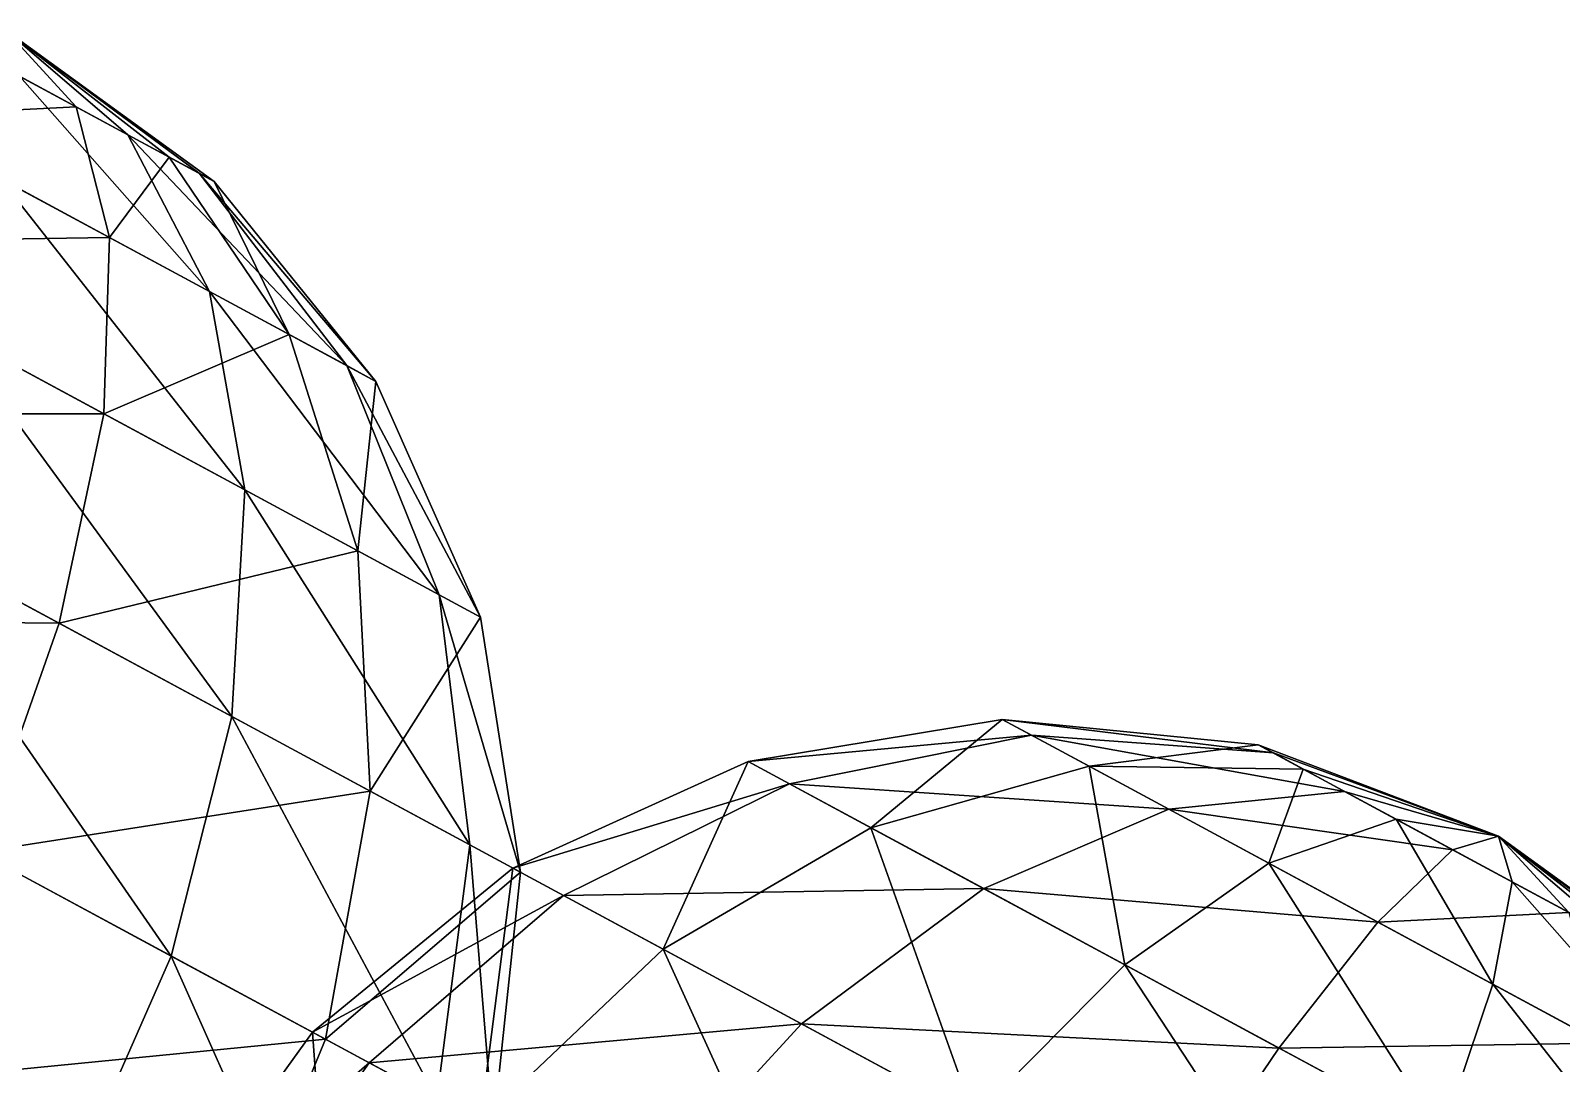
# Model space of a CAD drawing. Header units: metres. Extents: x -386 to 289, y -317 to 299.
# Drawn here: x -200.11 to -153.85, y 8.11 to 39.31 of the extents above; entities that cross this region are included whole.
import ezdxf

# ---------------------------------------------------------------- set-up
doc = ezdxf.new("R2010")
doc.units = ezdxf.units.M

msp = doc.modelspace()

# ---------------------------------------------------------------- linework, layer by layer
for points in [[(-198.73233, 37.00585, -575.5184), (-204.50241, 36.713768, -583.21), (-202.23985, 38.89841, -576.0378), (-202.23975, 38.89851, -576.03766)], [(-200.85365, 39.311993, -568.34094), (-198.73233, 37.00585, -575.5184), (-202.23985, 38.89841, -576.0378), (-202.23975, 38.89851, -576.03766)], [(-200.85365, 39.311993, -568.34094), (-200.43828, 37.926327, -560.6441), (-197.17212, 36.164, -562.1871), (-197.17201, 36.1641, -562.18695)], [(-200.85365, 39.311993, -568.34094), (-197.17212, 36.164, -562.1871), (-195.02249, 35.004128, -565.37897), (-195.02238, 35.004227, -565.37885)], [(-200.85365, 39.311993, -568.34094), (-195.02249, 35.004128, -565.37897), (-194.56538, 34.757484, -569.3645), (-194.56528, 34.757584, -569.3644)], [(-200.85365, 39.311993, -568.34094), (-194.56538, 34.757484, -569.3645), (-195.92328, 35.49017, -573.07574), (-195.92317, 35.49027, -573.0756)], [(-200.85365, 39.311993, -568.34094), (-195.92328, 35.49017, -573.07574), (-198.73233, 37.00585, -575.5184), (-198.73222, 37.00595, -575.51825)], [(-200.43828, 37.926327, -560.6441), (-201.02202, 34.835846, -553.47186), (-194.71228, 31.431301, -556.4526), (-194.71217, 31.4314, -556.45245)], [(-200.43828, 37.926327, -560.6441), (-194.71228, 31.431301, -556.4526), (-197.17212, 36.164, -562.1871), (-197.17201, 36.1641, -562.18695)], [(-197.7264, 33.05763, -582.20667), (-207.48714, 32.906944, -589.369), (-204.50241, 36.713768, -583.21), (-204.5023, 36.713867, -583.2099)], [(-198.73233, 37.00585, -575.5184), (-197.7264, 33.05763, -582.20667), (-204.50241, 36.713768, -583.21), (-204.5023, 36.713867, -583.2099)], [(-195.92328, 35.49017, -573.07574), (-197.7264, 33.05763, -582.20667), (-198.73233, 37.00585, -575.5184), (-198.73222, 37.00595, -575.51825)], [(-197.17212, 36.164, -562.1871), (-194.71228, 31.431301, -556.4526), (-190.55952, 29.190594, -562.61884), (-190.55942, 29.190693, -562.6187)], [(-197.17212, 36.164, -562.1871), (-190.55952, 29.190594, -562.61884), (-195.02249, 35.004128, -565.37897), (-195.02238, 35.004227, -565.37885)], [(-195.92328, 35.49017, -573.07574), (-192.29973, 30.129555, -577.4879), (-197.7264, 33.05763, -582.20667), (-197.72629, 33.057728, -582.20654)], [(-194.56538, 34.757484, -569.3645), (-192.29973, 30.129555, -577.4879), (-195.92328, 35.49017, -573.07574), (-195.92317, 35.49027, -573.0756)], [(-201.02202, 34.835846, -553.47186), (-202.56511, 30.251165, -547.31287), (-193.6418, 25.436407, -551.5283), (-193.6417, 25.436506, -551.5282)], [(-201.02202, 34.835846, -553.47186), (-193.6418, 25.436407, -551.5283), (-194.71228, 31.431301, -556.4526), (-194.71217, 31.4314, -556.45245)], [(-195.02249, 35.004128, -565.37897), (-190.55952, 29.190594, -562.61884), (-189.67647, 28.714119, -570.3183), (-189.67636, 28.714218, -570.3182)], [(-195.02249, 35.004128, -565.37897), (-189.67647, 28.714119, -570.3183), (-194.56538, 34.757484, -569.3645), (-194.56528, 34.757584, -569.3644)], [(-194.56538, 34.757484, -569.3645), (-189.67647, 28.714119, -570.3183), (-192.29973, 30.129555, -577.4879), (-192.29962, 30.129654, -577.4878)], [(-197.9044, 27.736382, -587.95), (-210.99062, 27.737373, -594.095), (-207.48714, 32.906944, -589.369), (-207.48703, 32.907043, -589.3689)], [(-197.7264, 33.05763, -582.20667), (-197.9044, 27.736382, -587.95), (-207.48714, 32.906944, -589.369), (-207.48703, 32.907043, -589.3689)], [(-192.29973, 30.129555, -577.4879), (-197.9044, 27.736382, -587.95), (-197.7264, 33.05763, -582.20667), (-197.72629, 33.057728, -582.20654)], [(-194.71228, 31.431301, -556.4526), (-193.6418, 25.436407, -551.5283), (-187.76892, 22.26757, -560.24866), (-187.76881, 22.26767, -560.24854)], [(-194.71228, 31.431301, -556.4526), (-187.76892, 22.26757, -560.24866), (-190.55952, 29.190594, -562.61884), (-190.55942, 29.190693, -562.6187)], [(-202.56511, 30.251165, -547.31287), (-204.96239, 24.484718, -542.5869), (-194.03362, 18.587868, -547.74976), (-194.03351, 18.587967, -547.74963)], [(-202.56511, 30.251165, -547.31287), (-194.03362, 18.587868, -547.74976), (-193.6418, 25.436407, -551.5283), (-193.6417, 25.436506, -551.5282)], [(-192.29973, 30.129555, -577.4879), (-190.22993, 23.59546, -581.27673), (-197.9044, 27.736382, -587.95), (-197.9043, 27.73648, -587.9499)], [(-189.67647, 28.714119, -570.3183), (-190.22993, 23.59546, -581.27673), (-192.29973, 30.129555, -577.4879), (-192.29962, 30.129654, -577.4878)], [(-190.55952, 29.190594, -562.61884), (-187.76892, 22.26757, -560.24866), (-186.52008, 21.593735, -571.1373), (-186.51997, 21.593834, -571.1372)], [(-190.55952, 29.190594, -562.61884), (-186.52008, 21.593735, -571.1373), (-189.67647, 28.714119, -570.3183), (-189.67636, 28.714218, -570.3182)], [(-189.67647, 28.714119, -570.3183), (-186.52008, 21.593735, -571.1373), (-190.22993, 23.59546, -581.27673), (-190.22983, 23.59556, -581.2766)], [(-199.25421, 21.40475, -592.35706), (-214.7741, 21.557339, -597.06586), (-210.99062, 27.737373, -594.095), (-210.99051, 27.737473, -594.09485)], [(-197.9044, 27.736382, -587.95), (-199.25421, 21.40475, -592.35706), (-210.99062, 27.737373, -594.095), (-210.99051, 27.737473, -594.09485)], [(-190.22993, 23.59546, -581.27673), (-199.25421, 21.40475, -592.35706), (-197.9044, 27.736382, -587.95), (-197.9043, 27.73648, -587.9499)], [(-193.6418, 25.436407, -551.5283), (-194.03362, 18.587868, -547.74976), (-186.84082, 14.70685, -558.42993), (-186.84071, 14.70695, -558.4298)], [(-193.6418, 25.436407, -551.5283), (-186.84082, 14.70685, -558.42993), (-187.76892, 22.26757, -560.24866), (-187.76881, 22.26767, -560.24854)], [(-204.96239, 24.484718, -542.5869), (-208.05049, 17.929476, -539.616), (-195.86102, 11.352394, -545.37445), (-195.86092, 11.352494, -545.3743)], [(-204.96239, 24.484718, -542.5869), (-195.86102, 11.352394, -545.37445), (-194.03362, 18.587868, -547.74976), (-194.03351, 18.587967, -547.74963)], [(-190.22993, 23.59546, -581.27673), (-189.85493, 16.33318, -584.184), (-199.25421, 21.40475, -592.35706), (-199.2541, 21.40485, -592.35693)], [(-186.52008, 21.593735, -571.1373), (-189.85493, 16.33318, -584.184), (-190.22993, 23.59546, -581.27673), (-190.22983, 23.59556, -581.2766)], [(-187.76892, 22.26757, -560.24866), (-186.84082, 14.70685, -558.42993), (-185.31133, 13.8815775, -571.7658), (-185.31122, 13.881678, -571.7657)], [(-187.76892, 22.26757, -560.24866), (-185.31133, 13.8815775, -571.7658), (-186.52008, 21.593735, -571.1373), (-186.51997, 21.593834, -571.1372)], [(-199.25421, 21.40475, -592.35706), (-201.68384, 14.494221, -595.1274), (-214.7741, 21.557339, -597.06586), (-214.77399, 21.557438, -597.06573)], [(-189.85493, 16.33318, -584.184), (-201.68384, 14.494221, -595.1274), (-199.25421, 21.40475, -592.35706), (-199.2541, 21.40485, -592.35693)], [(-186.52008, 21.593735, -571.1373), (-185.31133, 13.8815775, -571.7658), (-189.85493, 16.33318, -584.184), (-189.85483, 16.333279, -584.1839)], [(-194.03362, 18.587868, -547.74976), (-195.86102, 11.352394, -545.37445), (-187.83852, 7.0236826, -557.2867), (-187.83841, 7.0237827, -557.28656)], [(-194.03362, 18.587868, -547.74976), (-187.83852, 7.0236826, -557.2867), (-186.84082, 14.70685, -558.42993), (-186.84071, 14.70695, -558.4298)], [(-169.86592, 18.024931, -310.6737), (-178.43318, 17.230282, -302.15518), (-170.74898, 18.501404, -302.97424), (-170.74887, 18.501503, -302.97415)], [(-170.74898, 18.501404, -302.97424), (-178.43318, 17.230282, -302.15518), (-174.72333, 15.228556, -292.0158), (-174.72322, 15.228656, -292.01572)], [(-170.74898, 18.501404, -302.97424), (-174.72333, 15.228556, -292.0158), (-168.12572, 17.085968, -295.8046), (-168.12561, 17.086067, -295.8045)], [(-162.55666, 17.486515, -307.91357), (-169.86592, 18.024931, -310.6737), (-170.74898, 18.501404, -302.97424), (-170.74887, 18.501503, -302.97415)], [(-162.55666, 17.486515, -307.91357), (-170.74898, 18.501404, -302.97424), (-163.01376, 17.733156, -303.92804), (-163.01366, 17.733255, -303.92795)], [(-163.01376, 17.733156, -303.92804), (-170.74898, 18.501404, -302.97424), (-168.12572, 17.085968, -295.8046), (-168.12561, 17.086067, -295.8045)], [(-208.05049, 17.929476, -539.616), (-211.61894, 11.032175, -538.6027), (-198.99948, 4.2230787, -544.5643), (-198.99937, 4.223179, -544.56415)], [(-208.05049, 17.929476, -539.616), (-198.99948, 4.2230787, -544.5643), (-195.86102, 11.352394, -545.37445), (-195.86092, 11.352494, -545.3743)], [(-169.86592, 18.024931, -310.6737), (-177.18434, 16.556446, -313.04388), (-178.43318, 17.230282, -302.15518), (-178.43307, 17.230381, -302.1551)], [(-165.71317, 15.784222, -316.83994), (-177.18434, 16.556446, -313.04388), (-169.86592, 18.024931, -310.6737), (-169.86581, 18.02503, -310.6736)], [(-160.40703, 16.32664, -311.10547), (-165.71317, 15.784222, -316.83994), (-169.86592, 18.024931, -310.6737), (-169.86581, 18.02503, -310.6736)], [(-160.40703, 16.32664, -311.10547), (-169.86592, 18.024931, -310.6737), (-162.55666, 17.486515, -307.91357), (-162.55655, 17.486614, -307.91348)], [(-163.01376, 17.733156, -303.92804), (-168.12572, 17.085968, -295.8046), (-161.65587, 17.000473, -300.21677), (-161.65576, 17.000572, -300.21667)], [(-155.75467, 14.977898, -304.9516), (-162.55666, 17.486515, -307.91357), (-163.01376, 17.733156, -303.92804), (-163.01366, 17.733255, -303.92795)], [(-155.75467, 14.977898, -304.9516), (-163.01376, 17.733156, -303.92804), (-161.65587, 17.000473, -300.21677), (-161.65576, 17.000572, -300.21667)], [(-177.18434, 16.556446, -313.04388), (-185.5427, 14.00642, -301.5267), (-178.43318, 17.230282, -302.15518), (-178.43307, 17.230381, -302.1551)], [(-178.43318, 17.230282, -302.15518), (-185.5427, 14.00642, -301.5267), (-180.99908, 11.554817, -289.10855), (-180.99898, 11.554917, -289.10846)], [(-178.43318, 17.230282, -302.15518), (-180.99908, 11.554817, -289.10855), (-174.72333, 15.228556, -292.0158), (-174.72322, 15.228656, -292.01572)], [(-155.75467, 14.977898, -304.9516), (-160.40703, 16.32664, -311.10547), (-162.55666, 17.486515, -307.91357), (-162.55655, 17.486614, -307.91348)], [(-168.12572, 17.085968, -295.8046), (-174.72333, 15.228556, -292.0158), (-167.04886, 11.087631, -285.34253), (-167.04875, 11.087731, -285.34244)], [(-168.12572, 17.085968, -295.8046), (-167.04886, 11.087631, -285.34253), (-162.69905, 14.157894, -291.0859), (-162.69894, 14.157994, -291.08582)], [(-161.65587, 17.000473, -300.21677), (-168.12572, 17.085968, -295.8046), (-162.69905, 14.157894, -291.0859), (-162.69894, 14.157994, -291.08582)], [(-161.65587, 17.000473, -300.21677), (-162.69905, 14.157894, -291.0859), (-158.84682, 15.484789, -297.77417), (-158.84671, 15.484889, -297.77408)], [(-155.75467, 14.977898, -304.9516), (-161.65587, 17.000473, -300.21677), (-158.84682, 15.484789, -297.77417), (-158.84671, 15.484889, -297.77408)], [(-189.85493, 16.33318, -584.184), (-191.20032, 8.837616, -586.0116), (-201.68384, 14.494221, -595.1274), (-201.68373, 14.494321, -595.12726)], [(-185.31133, 13.8815775, -571.7658), (-191.20032, 8.837616, -586.0116), (-189.85493, 16.33318, -584.184), (-189.85483, 16.333279, -584.1839)], [(-177.18434, 16.556446, -313.04388), (-184.0132, 13.181147, -314.86258), (-185.5427, 14.00642, -301.5267), (-185.54259, 14.00652, -301.5266)], [(-171.31146, 13.387608, -321.76425), (-184.0132, 13.181147, -314.86258), (-177.18434, 16.556446, -313.04388), (-177.18423, 16.556545, -313.0438)], [(-165.71317, 15.784222, -316.83994), (-171.31146, 13.387608, -321.76425), (-177.18434, 16.556446, -313.04388), (-177.18423, 16.556545, -313.0438)], [(-157.14087, 14.564316, -312.6484), (-165.71317, 15.784222, -316.83994), (-160.40703, 16.32664, -311.10547), (-160.40692, 16.326738, -311.10538)], [(-155.75467, 14.977898, -304.9516), (-157.14087, 14.564316, -312.6484), (-160.40703, 16.32664, -311.10547), (-160.40692, 16.326738, -311.10538)], [(-160.40703, 16.32664, -311.10547), (-160.40703, 16.32664, -311.10547), (-157.14087, 14.564316, -312.6484), (-157.14076, 14.564416, -312.64832)], [(-159.40343, 12.379675, -319.8207), (-171.31146, 13.387608, -321.76425), (-165.71317, 15.784222, -316.83994), (-165.71306, 15.784322, -316.83984)], [(-157.14087, 14.564316, -312.6484), (-159.40343, 12.379675, -319.8207), (-165.71317, 15.784222, -316.83994), (-165.71306, 15.784322, -316.83984)], [(-165.71317, 15.784222, -316.83994), (-165.71317, 15.784222, -316.83994), (-159.40343, 12.379675, -319.8207), (-159.40332, 12.379775, -319.82062)], [(-158.84682, 15.484789, -297.77417), (-162.69905, 14.157894, -291.0859), (-155.92303, 10.501753, -290.0825), (-155.92293, 10.501853, -290.0824)], [(-158.84682, 15.484789, -297.77417), (-155.92303, 10.501753, -290.0825), (-155.3393, 13.592232, -297.2548), (-155.33919, 13.592332, -297.2547)], [(-155.75467, 14.977898, -304.9516), (-158.84682, 15.484789, -297.77417), (-155.3393, 13.592232, -297.2548), (-155.33919, 13.592332, -297.2547)], [(-174.72333, 15.228556, -292.0158), (-180.99908, 11.554817, -289.10855), (-171.59981, 6.483242, -280.93552), (-171.5997, 6.483342, -280.93542)], [(-174.72333, 15.228556, -292.0158), (-171.59981, 6.483242, -280.93552), (-167.04886, 11.087631, -285.34253), (-167.04875, 11.087731, -285.34244)], [(-155.75467, 14.977898, -304.9516), (-153.63335, 12.671759, -312.12903), (-157.14087, 14.564316, -312.6484), (-157.14076, 14.564416, -312.64832)], [(-155.75467, 14.977898, -304.9516), (-155.3393, 13.592232, -297.2548), (-152.07314, 11.829908, -298.79773), (-152.07303, 11.8300085, -298.79764)], [(-155.75467, 14.977898, -304.9516), (-152.07314, 11.829908, -298.79773), (-149.92351, 10.6700325, -301.98962), (-149.9234, 10.670133, -301.98953)], [(-155.75467, 14.977898, -304.9516), (-149.92351, 10.6700325, -301.98962), (-149.4664, 10.423391, -305.97516), (-149.4663, 10.4234915, -305.97507)], [(-155.75467, 14.977898, -304.9516), (-149.4664, 10.423391, -305.97516), (-150.8243, 11.156075, -309.68643), (-150.82419, 11.156175, -309.68634)], [(-155.75467, 14.977898, -304.9516), (-150.8243, 11.156075, -309.68643), (-153.63335, 12.671759, -312.12903), (-153.63324, 12.671859, -312.12894)], [(-191.20032, 8.837616, -586.0116), (-205.02771, 7.475736, -596.0723), (-201.68384, 14.494221, -595.1274), (-201.68373, 14.494321, -595.12726)], [(-186.84082, 14.70685, -558.42993), (-187.83852, 7.0236826, -557.2867), (-186.13257, 6.103208, -572.1609), (-186.13246, 6.103308, -572.16077)], [(-186.84082, 14.70685, -558.42993), (-186.13257, 6.103208, -572.1609), (-185.31133, 13.8815775, -571.7658), (-185.31122, 13.881678, -571.7657)], [(-153.63335, 12.671759, -312.12903), (-159.40343, 12.379675, -319.8207), (-157.14087, 14.564316, -312.6484), (-157.14076, 14.564416, -312.64832)], [(-184.0132, 13.181147, -314.86258), (-191.59303, 9.049515, -301.13162), (-185.5427, 14.00642, -301.5267), (-185.54259, 14.00652, -301.5266)], [(-185.5427, 14.00642, -301.5267), (-191.59303, 9.049515, -301.13162), (-186.52528, 6.3151054, -287.28098), (-186.52518, 6.3152056, -287.28088)], [(-185.31133, 13.8815775, -571.7658), (-186.13257, 6.103208, -572.1609), (-191.20032, 8.837616, -586.0116), (-191.20021, 8.837716, -586.0115)], [(-185.5427, 14.00642, -301.5267), (-186.52528, 6.3151054, -287.28098), (-180.99908, 11.554817, -289.10855), (-180.99898, 11.554917, -289.10846)], [(-162.69905, 14.157894, -291.0859), (-167.04886, 11.087631, -285.34253), (-157.46613, 5.9170704, -283.92352), (-157.46602, 5.9171705, -283.92343)], [(-162.69905, 14.157894, -291.0859), (-157.46613, 5.9170704, -283.92352), (-155.92303, 10.501753, -290.0825), (-155.92293, 10.501853, -290.0824)], [(-155.3393, 13.592232, -297.2548), (-155.92303, 10.501753, -290.0825), (-149.6133, 7.097206, -293.06326), (-149.61319, 7.0973063, -293.06317)], [(-155.3393, 13.592232, -297.2548), (-149.6133, 7.097206, -293.06326), (-152.07314, 11.829908, -298.79773), (-152.07303, 11.8300085, -298.79764)], [(-184.0132, 13.181147, -314.86258), (-189.88708, 8.12904, -316.00586), (-191.59303, 9.049515, -301.13162), (-191.59293, 9.049615, -301.13153)], [(-176.8204, 9.300127, -325.54282), (-189.88708, 8.12904, -316.00586), (-184.0132, 13.181147, -314.86258), (-184.01309, 13.181247, -314.8625)], [(-171.31146, 13.387608, -321.76425), (-176.8204, 9.300127, -325.54282), (-184.0132, 13.181147, -314.86258), (-184.01309, 13.181247, -314.8625)], [(-162.38815, 8.572851, -325.97968), (-176.8204, 9.300127, -325.54282), (-171.31146, 13.387608, -321.76425), (-171.31136, 13.387708, -321.76416)], [(-159.40343, 12.379675, -319.8207), (-162.38815, 8.572851, -325.97968), (-171.31146, 13.387608, -321.76425), (-171.31136, 13.387708, -321.76416)], [(-171.31146, 13.387608, -321.76425), (-171.31146, 13.387608, -321.76425), (-162.38815, 8.572851, -325.97968), (-162.38805, 8.572951, -325.97958)], [(-153.63335, 12.671759, -312.12903), (-152.62741, 8.723534, -318.8173), (-159.40343, 12.379675, -319.8207), (-159.40332, 12.379775, -319.82062)], [(-152.62741, 8.723534, -318.8173), (-162.38815, 8.572851, -325.97968), (-159.40343, 12.379675, -319.8207), (-159.40332, 12.379775, -319.82062)], [(-195.86102, 11.352394, -545.37445), (-198.99948, 4.2230787, -544.5643), (-190.69397, -0.25833416, -556.8967), (-190.69386, -0.25823417, -556.8966)], [(-195.86102, 11.352394, -545.37445), (-190.69397, -0.25833416, -556.8967), (-187.83852, 7.0236826, -557.2867), (-187.83841, 7.0237827, -557.28656)], [(-180.99908, 11.554817, -289.10855), (-186.52528, 6.3151054, -287.28098), (-176.04175, 0.6585007, -278.16513), (-176.04164, 0.6586007, -278.16504)], [(-180.99908, 11.554817, -289.10855), (-176.04175, 0.6585007, -278.16513), (-171.59981, 6.483242, -280.93552), (-171.5997, 6.483342, -280.93542)], [(-211.61894, 11.032175, -538.6027), (-203.23514, -2.3142328, -545.37445), (-198.99948, 4.2230787, -544.5643), (-198.99937, 4.223179, -544.56415)], [(-167.04886, 11.087631, -285.34253), (-171.59981, 6.483242, -280.93552), (-159.8634, 0.15062332, -279.19757), (-159.8633, 0.15072332, -279.19748)], [(-167.04886, 11.087631, -285.34253), (-159.8634, 0.15062332, -279.19757), (-157.46613, 5.9170704, -283.92352), (-157.46602, 5.9171705, -283.92343)], [(-155.92303, 10.501753, -290.0825), (-157.46613, 5.9170704, -283.92352), (-148.54282, 1.1023121, -288.13895), (-148.54271, 1.1024121, -288.13885)], [(-155.92303, 10.501753, -290.0825), (-148.54282, 1.1023121, -288.13895), (-149.6133, 7.097206, -293.06326), (-149.61319, 7.0973063, -293.06317)], [(-176.8204, 9.300127, -325.54282), (-181.86458, 3.8003273, -327.9181), (-189.88708, 8.12904, -316.00586), (-189.88698, 8.12914, -316.00577)], [(-165.89163, 3.4032784, -330.70563), (-181.86458, 3.8003273, -327.9181), (-176.8204, 9.300127, -325.54282), (-176.8203, 9.300227, -325.54272)], [(-162.38815, 8.572851, -325.97968), (-165.89163, 3.4032784, -330.70563), (-176.8204, 9.300127, -325.54282), (-176.8203, 9.300227, -325.54272)], [(-176.8204, 9.300127, -325.54282), (-176.8204, 9.300127, -325.54282), (-165.89163, 3.4032784, -330.70563), (-165.89153, 3.4033782, -330.70554)], [(-191.20032, 8.837616, -586.0116), (-194.17438, 1.6195879, -586.63495), (-205.02771, 7.475736, -596.0723), (-205.0276, 7.4758363, -596.0722)], [(-189.88708, 8.12904, -316.00586), (-196.17186, 2.6973763, -300.9969), (-191.59303, 9.049515, -301.13162), (-191.59293, 9.049615, -301.13153)], [(-191.59303, 9.049515, -301.13162), (-196.17186, 2.6973763, -300.9969), (-190.92534, -0.13349056, -286.65762), (-190.92523, -0.13339056, -286.65753)], [(-186.13257, 6.103208, -572.1609), (-194.17438, 1.6195879, -586.63495), (-191.20032, 8.837616, -586.0116), (-191.20021, 8.837716, -586.0115)], [(-191.59303, 9.049515, -301.13162), (-190.92534, -0.13349056, -286.65762), (-186.52528, 6.3151054, -287.28098), (-186.52518, 6.3152056, -287.28088)], [(-152.80542, 3.4022875, -324.56064), (-165.89163, 3.4032784, -330.70563), (-162.38815, 8.572851, -325.97968), (-162.38805, 8.572951, -325.97958)], [(-152.62741, 8.723534, -318.8173), (-152.80542, 3.4022875, -324.56064), (-162.38815, 8.572851, -325.97968), (-162.38805, 8.572951, -325.97958)], [(-189.88708, 8.12904, -316.00586), (-194.40575, 1.7444324, -316.3958), (-196.17186, 2.6973763, -300.9969), (-196.17175, 2.6974761, -300.9968)], [(-181.86458, 3.8003273, -327.9181), (-194.40575, 1.7444324, -316.3958), (-189.88708, 8.12904, -316.00586), (-189.88698, 8.12914, -316.00577)]]:
    msp.add_3dface(points)

doc.saveas('drawing.dxf')
